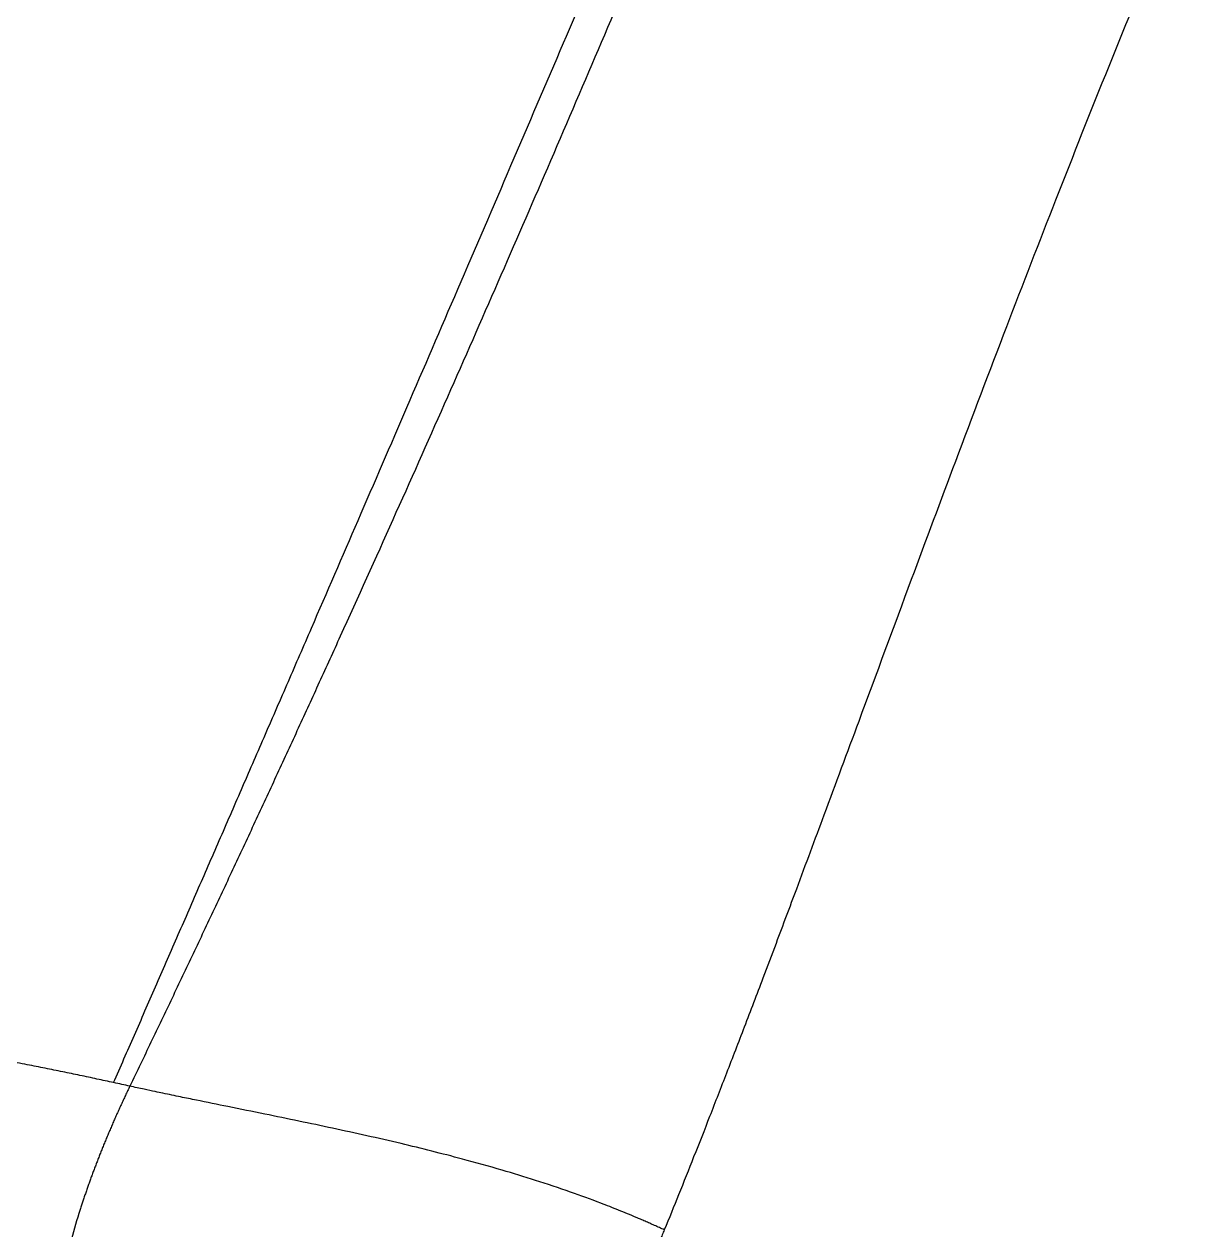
# Model space of a CAD drawing. Extents: x 525 to 613, y 487 to 635.
# Drawn here: x 573.214 to 577.948, y 564.978 to 569.876 of the extents above; entities that cross this region are included whole.
import ezdxf

# ---------------------------------------------------------------- set-up
doc = ezdxf.new("R2010")
doc.units = 0
doc.header["$MEASUREMENT"] = 0
doc.layers.add('1', color=4, linetype='Continuous')
doc.layers.add('STD TEST', color=3, linetype='Continuous')

# ---------------------------------------------------------------- blocks, each defined once
blk = doc.blocks.new('2023 VANGUARD')
at = {"layer": '1', "color": 3, "linetype": 'Continuous', "lineweight": 25}
for points, knots in [([(10.3171, -19.3357), (10.3032, -19.3628), (10.2747, -19.4184), (10.2313, -19.5038), (10.1801, -19.6049), (10.1222, -19.7204), (10.0368, -19.8921), (9.9312, -20.1074), (9.6809, -20.6271), (9.3229, -21.4045), (8.8699, -22.461), (8.5158, -23.3398), (8.2387, -24.0559), (8.0438, -24.5699), (7.8444, -25.1047), (7.6672, -25.5837), (7.5121, -26.0021), (7.4002, -26.3023), (7.3176, -26.523), (7.2472, -26.7099), (7.1802, -26.8857), (7.1082, -27.0728), (7.0397, -27.2486), (6.9748, -27.4133), (6.9135, -27.5668), (6.8735, -27.6652), (6.8542, -27.7126)], [0, 0, 0, 0, 0.009917, 0.020291, 0.031122, 0.046756, 0.062287, 0.093461, 0.124728, 0.249943, 0.372076, 0.499936, 0.560489, 0.624951, 0.681643, 0.749988, 0.795352, 0.831337, 0.8579, 0.874995, 0.899025, 0.921783, 0.943264, 0.963464, 0.982378, 1, 1, 1, 1]), ([(4.6179, -27.1147), (4.6319, -27.0826), (4.66, -27.0183), (4.7024, -26.9213), (4.7451, -26.8235), (4.7881, -26.725), (4.8314, -26.6258), (4.875, -26.5258), (4.9189, -26.4251), (4.9631, -26.3237), (5.0076, -26.2215), (5.0524, -26.1185), (5.0975, -26.0149), (5.1429, -25.9104), (5.1885, -25.8053), (5.2345, -25.6994), (5.2808, -25.5927), (5.3274, -25.4853), (5.3743, -25.3772), (5.4687, -25.1593), (5.6135, -24.8247), (5.8117, -24.3657), (6.0186, -23.8855), (6.2307, -23.392), (6.438, -22.9086), (6.6437, -22.4289), (6.8442, -21.9617), (7.0527, -21.4768), (7.2561, -21.0056), (7.4185, -20.6321), (7.5325, -20.3717), (7.6046, -20.2077), (7.6753, -20.0474), (7.7448, -19.8909), (7.8129, -19.738), (7.8581, -19.6373), (7.8804, -19.5876)], [0, 0, 0, 0, 0.013164, 0.026414, 0.03975, 0.053171, 0.066678, 0.08027, 0.093947, 0.10771, 0.121558, 0.135491, 0.149508, 0.163611, 0.177798, 0.19207, 0.206426, 0.220866, 0.235391, 0.25, 0.308576, 0.369778, 0.433591, 0.5, 0.565772, 0.625, 0.68953, 0.75, 0.815953, 0.875, 0.897009, 0.918547, 0.939614, 0.960211, 0.98034, 1, 1, 1, 1]), ([(7.9513, -19.6021), (7.9388, -19.6334), (7.9137, -19.6963), (7.8758, -19.7909), (7.8377, -19.8859), (7.7993, -19.9816), (7.7607, -20.0777), (7.7217, -20.1744), (7.6825, -20.2715), (7.6431, -20.3692), (7.6033, -20.4675), (7.5128, -20.6907), (7.3688, -21.0441), (7.1077, -21.6791), (6.7742, -22.4782), (6.4381, -23.266), (6.1648, -23.8952), (5.9599, -24.3616), (5.7508, -24.8312), (5.5813, -25.2071), (5.4531, -25.4886), (5.3679, -25.6748), (5.2825, -25.86), (5.1972, -26.0443), (5.1117, -26.2276), (5.0263, -26.4099), (4.9407, -26.5912), (4.8551, -26.7715), (4.7695, -26.9508), (4.7123, -27.0697), (4.6837, -27.1291)], [0, 0, 0, 0, 0.0121784, 0.0244279, 0.0367488, 0.0491411, 0.0616049, 0.0741403, 0.0867474, 0.0994262, 0.1121768, 0.1249992, 0.1863852, 0.2499983, 0.3732177, 0.4999951, 0.5613648, 0.6234905, 0.6863694, 0.7499989, 0.775301, 0.8005365, 0.8257053, 0.8508072, 0.8758418, 0.900809, 0.9257086, 0.9505404, 0.9753043, 1, 1, 1, 1]), ([(4.6179, -27.1147), (4.5953, -27.1097), (4.5498, -27.0998), (4.4808, -27.0851), (4.4107, -27.0705), (4.3394, -27.0561), (4.2637, -27.0411), (4.1808, -27.0252), (4.0926, -27.0088), (4.0028, -26.9926), (3.8835, -26.972), (3.7356, -26.9478), (3.4981, -26.912), (3.2604, -26.8807), (3.0203, -26.8536), (2.8396, -26.8355), (2.6581, -26.8198), (2.4797, -26.8067), (2.2969, -26.7957), (2.1134, -26.7871), (1.9748, -26.7825), (1.8826, -26.7803), (1.8336, -26.7792), (1.7842, -26.7784), (1.7533, -26.778), (1.7406, -26.7778)], [0, 0, 0, 0, 0.0243151, 0.0490032, 0.0740578, 0.0994723, 0.1252449, 0.1549028, 0.1877306, 0.2189404, 0.2501463, 0.3138376, 0.3748317, 0.4994316, 0.5617465, 0.6240946, 0.6864949, 0.7489672, 0.8077396, 0.8742108, 0.9370257, 0.9495154, 0.9684915, 0.9870633, 1, 1, 1, 1]), ([(4.6837, -27.1291), (4.6807, -27.1354), (4.6747, -27.1479), (4.6658, -27.1667), (4.657, -27.1855), (4.6484, -27.2042), (4.6399, -27.2228), (4.6315, -27.2414), (4.6233, -27.2598), (4.6152, -27.2783), (4.6073, -27.2966), (4.5994, -27.3149), (4.5918, -27.3331), (4.5842, -27.3512), (4.5768, -27.3692), (4.5696, -27.3872), (4.5624, -27.405), (4.5555, -27.4228), (4.5486, -27.4405), (4.5419, -27.4581), (4.5353, -27.4756), (4.5288, -27.4931), (4.5225, -27.5104), (4.5163, -27.5277), (4.5103, -27.5449), (4.5044, -27.562), (4.4986, -27.579), (4.4929, -27.5959), (4.4874, -27.6127), (4.482, -27.6295), (4.4659, -27.6803), (4.4405, -27.7678), (4.4096, -27.8928), (4.3835, -28.023), (4.3652, -28.1445), (4.3523, -28.2697), (4.3455, -28.3912), (4.3455, -28.5086), (4.3525, -28.6541), (4.3732, -28.8239), (4.4179, -29.0218), (4.4812, -29.2168), (4.5478, -29.3692), (4.6167, -29.5024), (4.6741, -29.6013), (4.7416, -29.7047), (4.8347, -29.8352), (4.9596, -29.9891), (5.1118, -30.1519), (5.2418, -30.2786), (5.3286, -30.3583), (5.3876, -30.4111), (5.4206, -30.4402), (5.4523, -30.4681), (5.4827, -30.4947), (5.5116, -30.5199), (5.5303, -30.5364), (5.5395, -30.5444)], [0, 0, 0, 0, 0.004822, 0.009596, 0.014325, 0.019009, 0.023649, 0.028248, 0.032805, 0.037323, 0.041802, 0.046244, 0.05065, 0.055021, 0.059358, 0.063663, 0.067937, 0.072181, 0.076396, 0.080583, 0.084743, 0.088877, 0.092986, 0.097071, 0.101133, 0.105173, 0.109191, 0.113188, 0.117166, 0.121124, 0.125063, 0.153282, 0.183437, 0.215663, 0.250014, 0.2766, 0.314423, 0.348728, 0.375081, 0.439641, 0.499994, 0.558483, 0.625053, 0.647831, 0.689054, 0.722471, 0.750075, 0.818327, 0.874984, 0.91164, 0.944837, 0.955121, 0.964973, 0.97439, 0.983369, 0.991906, 1, 1, 1, 1]), ([(6.8542, -27.7127), (6.8474, -27.7096), (6.8341, -27.7035), (6.8144, -27.6946), (6.7951, -27.686), (6.7763, -27.6777), (6.758, -27.6698), (6.722, -27.6544), (6.6681, -27.6322), (6.5791, -27.5973), (6.4664, -27.5561), (6.3326, -27.5114), (6.186, -27.4668), (6.0038, -27.416), (5.8212, -27.3703), (5.6461, -27.3301), (5.5079, -27.2999), (5.3701, -27.2709), (5.2287, -27.2419), (5.0901, -27.2138), (4.9757, -27.1905), (4.8875, -27.1723), (4.8317, -27.1607), (4.7823, -27.1502), (4.7376, -27.1408), (4.7032, -27.1333), (4.6837, -27.1291)], [0, 0, 0, 0, 0.009152, 0.018077, 0.026781, 0.035268, 0.043542, 0.051605, 0.08392, 0.116235, 0.171863, 0.236848, 0.299566, 0.374891, 0.492111, 0.558413, 0.624055, 0.688443, 0.753174, 0.822225, 0.880401, 0.909023, 0.941113, 0.954916, 0.974534, 1, 1, 1, 1]), ([(6.8542, -27.7126), (6.8514, -27.7193), (6.846, -27.7327), (6.8375, -27.7529), (6.8288, -27.7733), (6.8199, -27.7939), (6.8108, -27.8146), (6.8014, -27.8354), (6.7919, -27.8565), (6.7822, -27.8777), (6.7723, -27.899), (6.7622, -27.9204), (6.7519, -27.942), (6.7368, -27.9735), (6.7155, -28.0167), (6.6854, -28.0767), (6.6505, -28.1448), (6.611, -28.2209), (6.5716, -28.2959), (6.527, -28.3807), (6.486, -28.4601), (6.4479, -28.5352), (6.4066, -28.6186), (6.3567, -28.7241), (6.3122, -28.8281), (6.2826, -28.9075), (6.2659, -28.9572), (6.253, -29.0008), (6.2429, -29.0395), (6.2343, -29.078), (6.2275, -29.1162), (6.2232, -29.1542), (6.2211, -29.1955), (6.2224, -29.2394), (6.2283, -29.2819), (6.2373, -29.3188), (6.2486, -29.3512), (6.2628, -29.3826), (6.2844, -29.4203), (6.3165, -29.4634), (6.3551, -29.503), (6.3897, -29.5333), (6.4152, -29.5533), (6.439, -29.5705), (6.4608, -29.5854), (6.4759, -29.5949), (6.4836, -29.5997)], [0, 0, 0, 0, 0.01014, 0.020333, 0.030578, 0.040876, 0.051224, 0.061623, 0.072072, 0.08257, 0.093115, 0.103708, 0.114347, 0.125031, 0.150184, 0.178035, 0.213189, 0.250052, 0.289532, 0.323461, 0.375049, 0.406876, 0.435462, 0.500057, 0.566847, 0.596521, 0.62505, 0.645829, 0.666655, 0.687531, 0.708683, 0.729523, 0.750092, 0.777268, 0.802746, 0.821399, 0.839425, 0.857676, 0.875015, 0.904768, 0.934381, 0.949937, 0.965716, 0.976802, 0.988218, 1, 1, 1, 1])]:
    blk.add_open_spline(points, degree=3, knots=knots, dxfattribs=at)
blk.add_open_spline([(4.6837, -27.1291), (4.6618, -27.1243), (4.6398, -27.1195), (4.6179, -27.1147)], degree=3, dxfattribs=at)
blk = doc.blocks.new('2026 Vanguard')
at = {"layer": 'STD TEST', "color": 1}
blk.add_blockref('2023 VANGUARD', (44.1613, 88.209), dxfattribs=at)

msp = doc.modelspace()

# ---------------------------------------------------------------- block references
at = {"layer": '1'}
msp.add_blockref('2026 Vanguard', (524.7985, 504.4821), dxfattribs=at)

doc.saveas('drawing.dxf')
